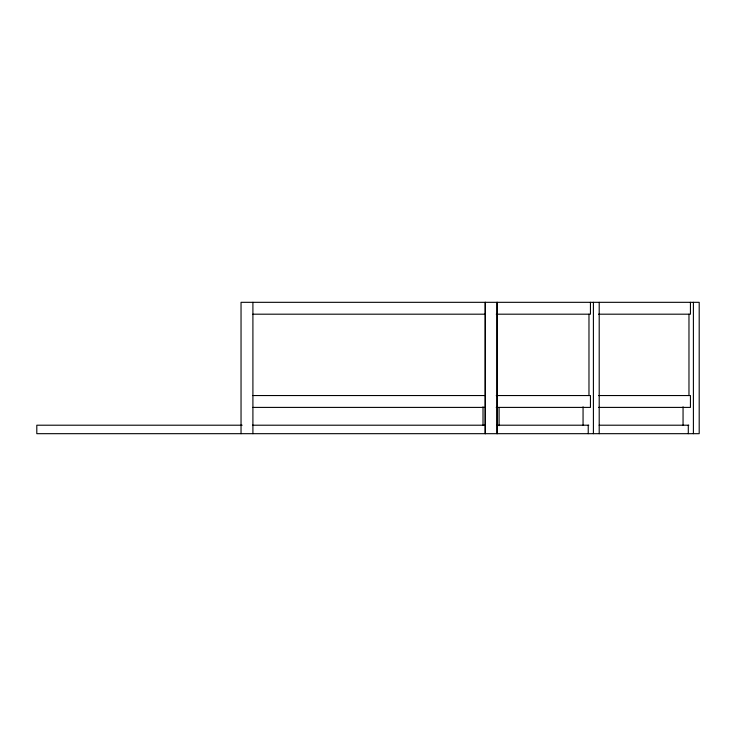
<?xml version="1.0" encoding="UTF-8"?>
<svg xmlns="http://www.w3.org/2000/svg" width="736" height="736" viewBox="0 0 736 736"><rect width="100%" height="100%" fill="white"/><g stroke="black" fill="none" stroke-linecap="round" stroke-linejoin="round"><path stroke-width="1.1" d="M252.908 314.189L485.226 314.189M496.248 314.189L590.447 314.189L590.447 302.321M598.543 314.189L690.442 314.189L690.442 302.321M252.908 395.545L485.226 395.545M496.248 395.545L590.447 395.545L590.447 407.404L496.202 407.404M598.543 395.545L690.442 395.545L690.442 407.404L598.506 407.404M252.908 407.404L485.226 407.404M242.135 425.206L36.8 425.206L36.8 433.679L699.2 433.679L699.2 302.321L241.04 302.321L241.04 433.679M252.457 425.206L485.318 425.206M496.8 425.206L588.791 425.206M599.141 425.206L688.822 425.206M693.404 302.321L693.404 433.679M688.97 314.189L688.97 395.545M688.298 425.206L688.298 433.679M683.054 406.833L683.054 425.206M599.205 302.321L599.205 433.679M593.409 302.321L593.409 433.679M588.975 314.189L588.975 395.545M588.23 425.206L588.23 433.679M583.059 406.833L583.059 425.206M499.091 407.404L499.091 425.684M497.14 302.321L497.14 433.679M497.03 302.321L497.03 433.679M485.272 302.321L485.272 433.679M485.226 302.321L485.199 433.679M483.009 406.833L483.009 425.206M252.908 302.321L252.908 433.679"/></g></svg>
